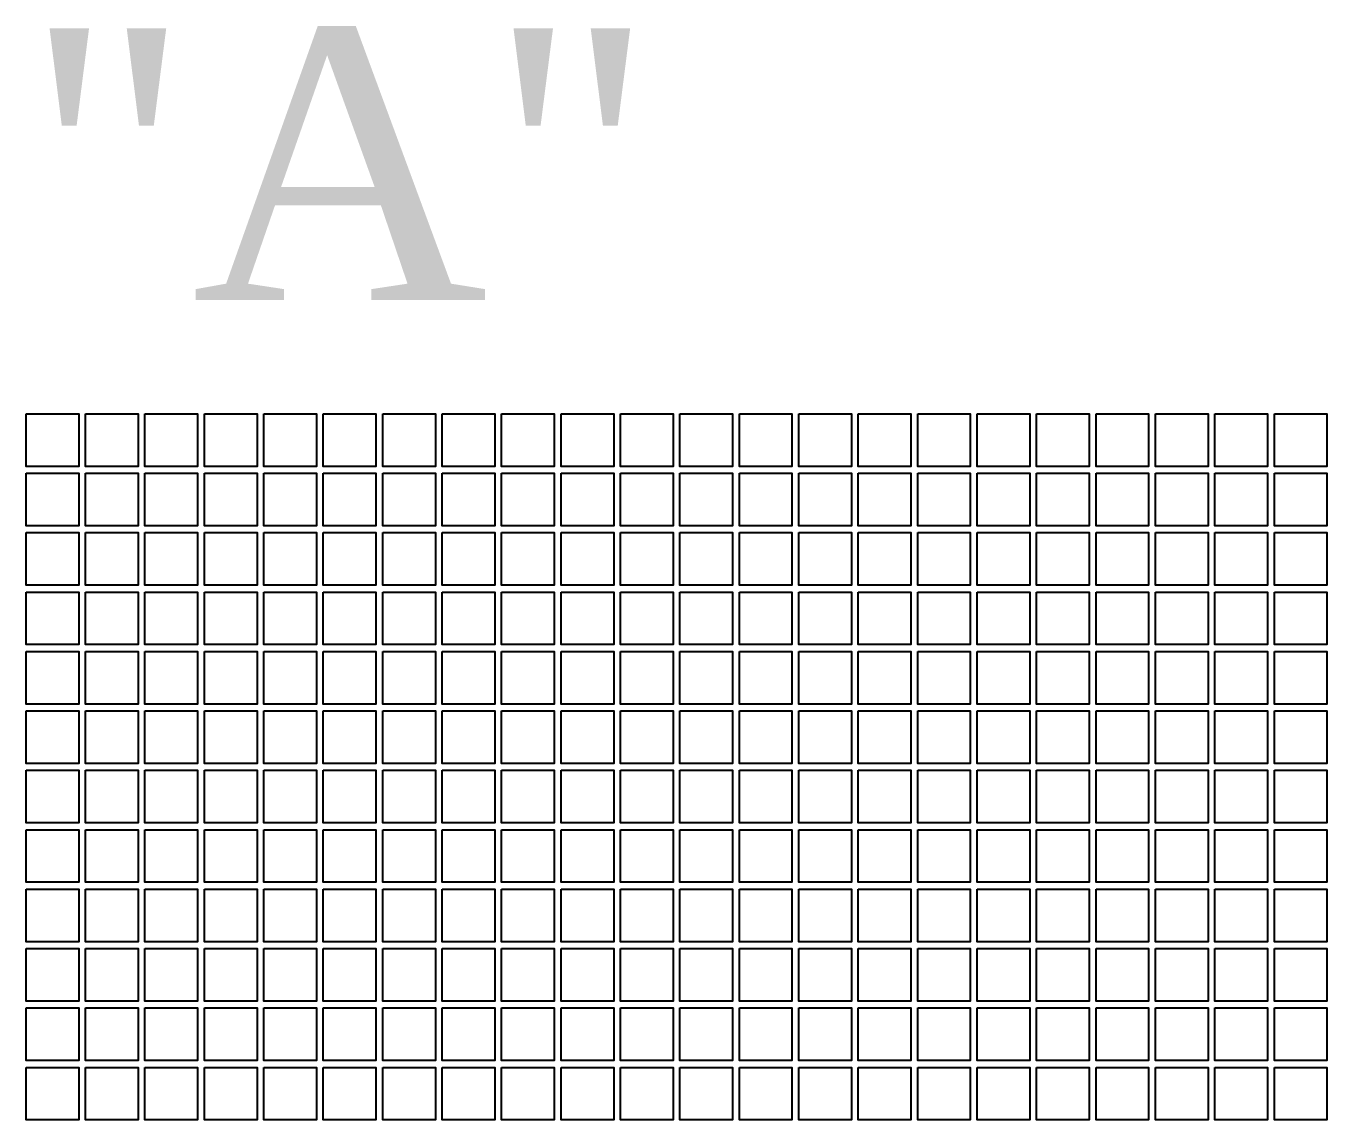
# Model space of a CAD drawing. Header units: millimetres. Extents: x -179 to 120, y 0 to 80.
# Drawn here: x 92.091 to 95.921, y 61.241 to 64.463 of the extents above; entities that cross this region are included whole.
import ezdxf

# ---------------------------------------------------------------- set-up
doc = ezdxf.new("R2010")
doc.units = ezdxf.units.MM
doc.header["$MEASUREMENT"] = 0
doc.layers.add('Index', color=7, linetype='Continuous')
doc.styles.get("Standard").update_dxf_attribs({"font": 'TIMES.TTF'})

msp = doc.modelspace()

# ---------------------------------------------------------------- linework, layer by layer
for points in [[(92.0909, 63.3213), (92.2459, 63.3213), (92.2459, 63.1663), (92.0909, 63.1663)], [(92.2659, 63.3213), (92.4209, 63.3213), (92.4209, 63.1663), (92.2659, 63.1663)], [(92.4409, 63.3213), (92.5959, 63.3213), (92.5959, 63.1663), (92.4409, 63.1663)], [(92.6159, 63.3213), (92.7709, 63.3213), (92.7709, 63.1663), (92.6159, 63.1663)], [(92.7909, 63.3213), (92.9459, 63.3213), (92.9459, 63.1663), (92.7909, 63.1663)], [(92.9659, 63.3213), (93.1209, 63.3213), (93.1209, 63.1663), (92.9659, 63.1663)], [(93.1409, 63.3213), (93.2959, 63.3213), (93.2959, 63.1663), (93.1409, 63.1663)], [(93.3159, 63.3213), (93.4709, 63.3213), (93.4709, 63.1663), (93.3159, 63.1663)], [(93.4909, 63.3213), (93.6459, 63.3213), (93.6459, 63.1663), (93.4909, 63.1663)], [(93.6659, 63.3213), (93.8209, 63.3213), (93.8209, 63.1663), (93.6659, 63.1663)], [(93.8409, 63.3213), (93.9959, 63.3213), (93.9959, 63.1663), (93.8409, 63.1663)], [(94.0159, 63.3213), (94.1709, 63.3213), (94.1709, 63.1663), (94.0159, 63.1663)], [(94.1909, 63.3213), (94.3459, 63.3213), (94.3459, 63.1663), (94.1909, 63.1663)], [(94.3659, 63.3213), (94.5209, 63.3213), (94.5209, 63.1663), (94.3659, 63.1663)], [(94.5409, 63.3213), (94.6959, 63.3213), (94.6959, 63.1663), (94.5409, 63.1663)], [(94.7159, 63.3213), (94.8709, 63.3213), (94.8709, 63.1663), (94.7159, 63.1663)], [(94.8909, 63.3213), (95.0459, 63.3213), (95.0459, 63.1663), (94.8909, 63.1663)], [(95.0659, 63.3213), (95.2209, 63.3213), (95.2209, 63.1663), (95.0659, 63.1663)], [(95.2409, 63.3213), (95.3959, 63.3213), (95.3959, 63.1663), (95.2409, 63.1663)], [(95.4159, 63.3213), (95.5709, 63.3213), (95.5709, 63.1663), (95.4159, 63.1663)], [(95.5909, 63.3213), (95.7459, 63.3213), (95.7459, 63.1663), (95.5909, 63.1663)], [(95.7659, 63.3213), (95.9209, 63.3213), (95.9209, 63.1663), (95.7659, 63.1663)], [(92.0909, 63.1463), (92.2459, 63.1463), (92.2459, 62.9913), (92.0909, 62.9913)], [(92.2659, 63.1463), (92.4209, 63.1463), (92.4209, 62.9913), (92.2659, 62.9913)], [(92.4409, 63.1463), (92.5959, 63.1463), (92.5959, 62.9913), (92.4409, 62.9913)], [(92.6159, 63.1463), (92.7709, 63.1463), (92.7709, 62.9913), (92.6159, 62.9913)], [(92.7909, 63.1463), (92.9459, 63.1463), (92.9459, 62.9913), (92.7909, 62.9913)], [(92.9659, 63.1463), (93.1209, 63.1463), (93.1209, 62.9913), (92.9659, 62.9913)], [(93.1409, 63.1463), (93.2959, 63.1463), (93.2959, 62.9913), (93.1409, 62.9913)], [(93.3159, 63.1463), (93.4709, 63.1463), (93.4709, 62.9913), (93.3159, 62.9913)], [(93.4909, 63.1463), (93.6459, 63.1463), (93.6459, 62.9913), (93.4909, 62.9913)], [(93.6659, 63.1463), (93.8209, 63.1463), (93.8209, 62.9913), (93.6659, 62.9913)], [(93.8409, 63.1463), (93.9959, 63.1463), (93.9959, 62.9913), (93.8409, 62.9913)], [(94.0159, 63.1463), (94.1709, 63.1463), (94.1709, 62.9913), (94.0159, 62.9913)], [(94.1909, 63.1463), (94.3459, 63.1463), (94.3459, 62.9913), (94.1909, 62.9913)], [(94.3659, 63.1463), (94.5209, 63.1463), (94.5209, 62.9913), (94.3659, 62.9913)], [(94.5409, 63.1463), (94.6959, 63.1463), (94.6959, 62.9913), (94.5409, 62.9913)], [(94.7159, 63.1463), (94.8709, 63.1463), (94.8709, 62.9913), (94.7159, 62.9913)], [(94.8909, 63.1463), (95.0459, 63.1463), (95.0459, 62.9913), (94.8909, 62.9913)], [(95.0659, 63.1463), (95.2209, 63.1463), (95.2209, 62.9913), (95.0659, 62.9913)], [(95.2409, 63.1463), (95.3959, 63.1463), (95.3959, 62.9913), (95.2409, 62.9913)], [(95.4159, 63.1463), (95.5709, 63.1463), (95.5709, 62.9913), (95.4159, 62.9913)], [(95.5909, 63.1463), (95.7459, 63.1463), (95.7459, 62.9913), (95.5909, 62.9913)], [(95.7659, 63.1463), (95.9209, 63.1463), (95.9209, 62.9913), (95.7659, 62.9913)], [(92.0909, 62.9713), (92.2459, 62.9713), (92.2459, 62.8163), (92.0909, 62.8163)], [(92.2659, 62.9713), (92.4209, 62.9713), (92.4209, 62.8163), (92.2659, 62.8163)], [(92.4409, 62.9713), (92.5959, 62.9713), (92.5959, 62.8163), (92.4409, 62.8163)], [(92.6159, 62.9713), (92.7709, 62.9713), (92.7709, 62.8163), (92.6159, 62.8163)], [(92.7909, 62.9713), (92.9459, 62.9713), (92.9459, 62.8163), (92.7909, 62.8163)], [(92.9659, 62.9713), (93.1209, 62.9713), (93.1209, 62.8163), (92.9659, 62.8163)], [(93.1409, 62.9713), (93.2959, 62.9713), (93.2959, 62.8163), (93.1409, 62.8163)], [(93.3159, 62.9713), (93.4709, 62.9713), (93.4709, 62.8163), (93.3159, 62.8163)], [(93.4909, 62.9713), (93.6459, 62.9713), (93.6459, 62.8163), (93.4909, 62.8163)], [(93.6659, 62.9713), (93.8209, 62.9713), (93.8209, 62.8163), (93.6659, 62.8163)], [(93.8409, 62.9713), (93.9959, 62.9713), (93.9959, 62.8163), (93.8409, 62.8163)], [(94.0159, 62.9713), (94.1709, 62.9713), (94.1709, 62.8163), (94.0159, 62.8163)], [(94.1909, 62.9713), (94.3459, 62.9713), (94.3459, 62.8163), (94.1909, 62.8163)], [(94.3659, 62.9713), (94.5209, 62.9713), (94.5209, 62.8163), (94.3659, 62.8163)], [(94.5409, 62.9713), (94.6959, 62.9713), (94.6959, 62.8163), (94.5409, 62.8163)], [(94.7159, 62.9713), (94.8709, 62.9713), (94.8709, 62.8163), (94.7159, 62.8163)], [(94.8909, 62.9713), (95.0459, 62.9713), (95.0459, 62.8163), (94.8909, 62.8163)], [(95.0659, 62.9713), (95.2209, 62.9713), (95.2209, 62.8163), (95.0659, 62.8163)], [(95.2409, 62.9713), (95.3959, 62.9713), (95.3959, 62.8163), (95.2409, 62.8163)], [(95.4159, 62.9713), (95.5709, 62.9713), (95.5709, 62.8163), (95.4159, 62.8163)], [(95.5909, 62.9713), (95.7459, 62.9713), (95.7459, 62.8163), (95.5909, 62.8163)], [(95.7659, 62.9713), (95.9209, 62.9713), (95.9209, 62.8163), (95.7659, 62.8163)], [(92.0909, 62.7963), (92.2459, 62.7963), (92.2459, 62.6413), (92.0909, 62.6413)], [(92.2659, 62.7963), (92.4209, 62.7963), (92.4209, 62.6413), (92.2659, 62.6413)], [(92.4409, 62.7963), (92.5959, 62.7963), (92.5959, 62.6413), (92.4409, 62.6413)], [(92.6159, 62.7963), (92.7709, 62.7963), (92.7709, 62.6413), (92.6159, 62.6413)], [(92.7909, 62.7963), (92.9459, 62.7963), (92.9459, 62.6413), (92.7909, 62.6413)], [(92.9659, 62.7963), (93.1209, 62.7963), (93.1209, 62.6413), (92.9659, 62.6413)], [(93.1409, 62.7963), (93.2959, 62.7963), (93.2959, 62.6413), (93.1409, 62.6413)], [(93.3159, 62.7963), (93.4709, 62.7963), (93.4709, 62.6413), (93.3159, 62.6413)], [(93.4909, 62.7963), (93.6459, 62.7963), (93.6459, 62.6413), (93.4909, 62.6413)], [(93.6659, 62.7963), (93.8209, 62.7963), (93.8209, 62.6413), (93.6659, 62.6413)], [(93.8409, 62.7963), (93.9959, 62.7963), (93.9959, 62.6413), (93.8409, 62.6413)], [(94.0159, 62.7963), (94.1709, 62.7963), (94.1709, 62.6413), (94.0159, 62.6413)], [(94.1909, 62.7963), (94.3459, 62.7963), (94.3459, 62.6413), (94.1909, 62.6413)], [(94.3659, 62.7963), (94.5209, 62.7963), (94.5209, 62.6413), (94.3659, 62.6413)], [(94.5409, 62.7963), (94.6959, 62.7963), (94.6959, 62.6413), (94.5409, 62.6413)], [(94.7159, 62.7963), (94.8709, 62.7963), (94.8709, 62.6413), (94.7159, 62.6413)], [(94.8909, 62.7963), (95.0459, 62.7963), (95.0459, 62.6413), (94.8909, 62.6413)], [(95.0659, 62.7963), (95.2209, 62.7963), (95.2209, 62.6413), (95.0659, 62.6413)], [(95.2409, 62.7963), (95.3959, 62.7963), (95.3959, 62.6413), (95.2409, 62.6413)], [(95.4159, 62.7963), (95.5709, 62.7963), (95.5709, 62.6413), (95.4159, 62.6413)], [(95.5909, 62.7963), (95.7459, 62.7963), (95.7459, 62.6413), (95.5909, 62.6413)], [(95.7659, 62.7963), (95.9209, 62.7963), (95.9209, 62.6413), (95.7659, 62.6413)], [(92.0909, 62.6213), (92.2459, 62.6213), (92.2459, 62.4663), (92.0909, 62.4663)], [(92.2659, 62.6213), (92.4209, 62.6213), (92.4209, 62.4663), (92.2659, 62.4663)], [(92.4409, 62.6213), (92.5959, 62.6213), (92.5959, 62.4663), (92.4409, 62.4663)], [(92.6159, 62.6213), (92.7709, 62.6213), (92.7709, 62.4663), (92.6159, 62.4663)], [(92.7909, 62.6213), (92.9459, 62.6213), (92.9459, 62.4663), (92.7909, 62.4663)], [(92.9659, 62.6213), (93.1209, 62.6213), (93.1209, 62.4663), (92.9659, 62.4663)], [(93.1409, 62.6213), (93.2959, 62.6213), (93.2959, 62.4663), (93.1409, 62.4663)], [(93.3159, 62.6213), (93.4709, 62.6213), (93.4709, 62.4663), (93.3159, 62.4663)], [(93.4909, 62.6213), (93.6459, 62.6213), (93.6459, 62.4663), (93.4909, 62.4663)], [(93.6659, 62.6213), (93.8209, 62.6213), (93.8209, 62.4663), (93.6659, 62.4663)], [(93.8409, 62.6213), (93.9959, 62.6213), (93.9959, 62.4663), (93.8409, 62.4663)], [(94.0159, 62.6213), (94.1709, 62.6213), (94.1709, 62.4663), (94.0159, 62.4663)], [(94.1909, 62.6213), (94.3459, 62.6213), (94.3459, 62.4663), (94.1909, 62.4663)], [(94.3659, 62.6213), (94.5209, 62.6213), (94.5209, 62.4663), (94.3659, 62.4663)], [(94.5409, 62.6213), (94.6959, 62.6213), (94.6959, 62.4663), (94.5409, 62.4663)], [(94.7159, 62.6213), (94.8709, 62.6213), (94.8709, 62.4663), (94.7159, 62.4663)], [(94.8909, 62.6213), (95.0459, 62.6213), (95.0459, 62.4663), (94.8909, 62.4663)], [(95.0659, 62.6213), (95.2209, 62.6213), (95.2209, 62.4663), (95.0659, 62.4663)], [(95.2409, 62.6213), (95.3959, 62.6213), (95.3959, 62.4663), (95.2409, 62.4663)], [(95.4159, 62.6213), (95.5709, 62.6213), (95.5709, 62.4663), (95.4159, 62.4663)], [(95.5909, 62.6213), (95.7459, 62.6213), (95.7459, 62.4663), (95.5909, 62.4663)], [(95.7659, 62.6213), (95.9209, 62.6213), (95.9209, 62.4663), (95.7659, 62.4663)], [(92.0909, 62.4463), (92.2459, 62.4463), (92.2459, 62.2913), (92.0909, 62.2913)], [(92.2659, 62.4463), (92.4209, 62.4463), (92.4209, 62.2913), (92.2659, 62.2913)], [(92.4409, 62.4463), (92.5959, 62.4463), (92.5959, 62.2913), (92.4409, 62.2913)], [(92.6159, 62.4463), (92.7709, 62.4463), (92.7709, 62.2913), (92.6159, 62.2913)], [(92.7909, 62.4463), (92.9459, 62.4463), (92.9459, 62.2913), (92.7909, 62.2913)], [(92.9659, 62.4463), (93.1209, 62.4463), (93.1209, 62.2913), (92.9659, 62.2913)], [(93.1409, 62.4463), (93.2959, 62.4463), (93.2959, 62.2913), (93.1409, 62.2913)], [(93.3159, 62.4463), (93.4709, 62.4463), (93.4709, 62.2913), (93.3159, 62.2913)], [(93.4909, 62.4463), (93.6459, 62.4463), (93.6459, 62.2913), (93.4909, 62.2913)], [(93.6659, 62.4463), (93.8209, 62.4463), (93.8209, 62.2913), (93.6659, 62.2913)], [(93.8409, 62.4463), (93.9959, 62.4463), (93.9959, 62.2913), (93.8409, 62.2913)], [(94.0159, 62.4463), (94.1709, 62.4463), (94.1709, 62.2913), (94.0159, 62.2913)], [(94.1909, 62.4463), (94.3459, 62.4463), (94.3459, 62.2913), (94.1909, 62.2913)], [(94.3659, 62.4463), (94.5209, 62.4463), (94.5209, 62.2913), (94.3659, 62.2913)], [(94.5409, 62.4463), (94.6959, 62.4463), (94.6959, 62.2913), (94.5409, 62.2913)], [(94.7159, 62.4463), (94.8709, 62.4463), (94.8709, 62.2913), (94.7159, 62.2913)], [(94.8909, 62.4463), (95.0459, 62.4463), (95.0459, 62.2913), (94.8909, 62.2913)], [(95.0659, 62.4463), (95.2209, 62.4463), (95.2209, 62.2913), (95.0659, 62.2913)], [(95.2409, 62.4463), (95.3959, 62.4463), (95.3959, 62.2913), (95.2409, 62.2913)], [(95.4159, 62.4463), (95.5709, 62.4463), (95.5709, 62.2913), (95.4159, 62.2913)], [(95.5909, 62.4463), (95.7459, 62.4463), (95.7459, 62.2913), (95.5909, 62.2913)], [(95.7659, 62.4463), (95.9209, 62.4463), (95.9209, 62.2913), (95.7659, 62.2913)], [(92.0909, 62.2713), (92.2459, 62.2713), (92.2459, 62.1163), (92.0909, 62.1163)], [(92.2659, 62.2713), (92.4209, 62.2713), (92.4209, 62.1163), (92.2659, 62.1163)], [(92.4409, 62.2713), (92.5959, 62.2713), (92.5959, 62.1163), (92.4409, 62.1163)], [(92.6159, 62.2713), (92.7709, 62.2713), (92.7709, 62.1163), (92.6159, 62.1163)], [(92.7909, 62.2713), (92.9459, 62.2713), (92.9459, 62.1163), (92.7909, 62.1163)], [(92.9659, 62.2713), (93.1209, 62.2713), (93.1209, 62.1163), (92.9659, 62.1163)], [(93.1409, 62.2713), (93.2959, 62.2713), (93.2959, 62.1163), (93.1409, 62.1163)], [(93.3159, 62.2713), (93.4709, 62.2713), (93.4709, 62.1163), (93.3159, 62.1163)], [(93.4909, 62.2713), (93.6459, 62.2713), (93.6459, 62.1163), (93.4909, 62.1163)], [(93.6659, 62.2713), (93.8209, 62.2713), (93.8209, 62.1163), (93.6659, 62.1163)], [(93.8409, 62.2713), (93.9959, 62.2713), (93.9959, 62.1163), (93.8409, 62.1163)], [(94.0159, 62.2713), (94.1709, 62.2713), (94.1709, 62.1163), (94.0159, 62.1163)], [(94.1909, 62.2713), (94.3459, 62.2713), (94.3459, 62.1163), (94.1909, 62.1163)], [(94.3659, 62.2713), (94.5209, 62.2713), (94.5209, 62.1163), (94.3659, 62.1163)], [(94.5409, 62.2713), (94.6959, 62.2713), (94.6959, 62.1163), (94.5409, 62.1163)], [(94.7159, 62.2713), (94.8709, 62.2713), (94.8709, 62.1163), (94.7159, 62.1163)], [(94.8909, 62.2713), (95.0459, 62.2713), (95.0459, 62.1163), (94.8909, 62.1163)], [(95.0659, 62.2713), (95.2209, 62.2713), (95.2209, 62.1163), (95.0659, 62.1163)], [(95.2409, 62.2713), (95.3959, 62.2713), (95.3959, 62.1163), (95.2409, 62.1163)], [(95.4159, 62.2713), (95.5709, 62.2713), (95.5709, 62.1163), (95.4159, 62.1163)], [(95.5909, 62.2713), (95.7459, 62.2713), (95.7459, 62.1163), (95.5909, 62.1163)], [(95.7659, 62.2713), (95.9209, 62.2713), (95.9209, 62.1163), (95.7659, 62.1163)], [(92.0909, 62.0963), (92.2459, 62.0963), (92.2459, 61.9413), (92.0909, 61.9413)], [(92.2659, 62.0963), (92.4209, 62.0963), (92.4209, 61.9413), (92.2659, 61.9413)], [(92.4409, 62.0963), (92.5959, 62.0963), (92.5959, 61.9413), (92.4409, 61.9413)], [(92.6159, 62.0963), (92.7709, 62.0963), (92.7709, 61.9413), (92.6159, 61.9413)], [(92.7909, 62.0963), (92.9459, 62.0963), (92.9459, 61.9413), (92.7909, 61.9413)], [(92.9659, 62.0963), (93.1209, 62.0963), (93.1209, 61.9413), (92.9659, 61.9413)], [(93.1409, 62.0963), (93.2959, 62.0963), (93.2959, 61.9413), (93.1409, 61.9413)], [(93.3159, 62.0963), (93.4709, 62.0963), (93.4709, 61.9413), (93.3159, 61.9413)], [(93.4909, 62.0963), (93.6459, 62.0963), (93.6459, 61.9413), (93.4909, 61.9413)], [(93.6659, 62.0963), (93.8209, 62.0963), (93.8209, 61.9413), (93.6659, 61.9413)], [(93.8409, 62.0963), (93.9959, 62.0963), (93.9959, 61.9413), (93.8409, 61.9413)], [(94.0159, 62.0963), (94.1709, 62.0963), (94.1709, 61.9413), (94.0159, 61.9413)], [(94.1909, 62.0963), (94.3459, 62.0963), (94.3459, 61.9413), (94.1909, 61.9413)], [(94.3659, 62.0963), (94.5209, 62.0963), (94.5209, 61.9413), (94.3659, 61.9413)], [(94.5409, 62.0963), (94.6959, 62.0963), (94.6959, 61.9413), (94.5409, 61.9413)], [(94.7159, 62.0963), (94.8709, 62.0963), (94.8709, 61.9413), (94.7159, 61.9413)], [(94.8909, 62.0963), (95.0459, 62.0963), (95.0459, 61.9413), (94.8909, 61.9413)], [(95.0659, 62.0963), (95.2209, 62.0963), (95.2209, 61.9413), (95.0659, 61.9413)], [(95.2409, 62.0963), (95.3959, 62.0963), (95.3959, 61.9413), (95.2409, 61.9413)], [(95.4159, 62.0963), (95.5709, 62.0963), (95.5709, 61.9413), (95.4159, 61.9413)], [(95.5909, 62.0963), (95.7459, 62.0963), (95.7459, 61.9413), (95.5909, 61.9413)], [(95.7659, 62.0963), (95.9209, 62.0963), (95.9209, 61.9413), (95.7659, 61.9413)], [(92.0909, 61.9213), (92.2459, 61.9213), (92.2459, 61.7663), (92.0909, 61.7663)], [(92.2659, 61.9213), (92.4209, 61.9213), (92.4209, 61.7663), (92.2659, 61.7663)], [(92.4409, 61.9213), (92.5959, 61.9213), (92.5959, 61.7663), (92.4409, 61.7663)], [(92.6159, 61.9213), (92.7709, 61.9213), (92.7709, 61.7663), (92.6159, 61.7663)], [(92.7909, 61.9213), (92.9459, 61.9213), (92.9459, 61.7663), (92.7909, 61.7663)], [(92.9659, 61.9213), (93.1209, 61.9213), (93.1209, 61.7663), (92.9659, 61.7663)], [(93.1409, 61.9213), (93.2959, 61.9213), (93.2959, 61.7663), (93.1409, 61.7663)], [(93.3159, 61.9213), (93.4709, 61.9213), (93.4709, 61.7663), (93.3159, 61.7663)], [(93.4909, 61.9213), (93.6459, 61.9213), (93.6459, 61.7663), (93.4909, 61.7663)], [(93.6659, 61.9213), (93.8209, 61.9213), (93.8209, 61.7663), (93.6659, 61.7663)], [(93.8409, 61.9213), (93.9959, 61.9213), (93.9959, 61.7663), (93.8409, 61.7663)], [(94.0159, 61.9213), (94.1709, 61.9213), (94.1709, 61.7663), (94.0159, 61.7663)], [(94.1909, 61.9213), (94.3459, 61.9213), (94.3459, 61.7663), (94.1909, 61.7663)], [(94.3659, 61.9213), (94.5209, 61.9213), (94.5209, 61.7663), (94.3659, 61.7663)], [(94.5409, 61.9213), (94.6959, 61.9213), (94.6959, 61.7663), (94.5409, 61.7663)], [(94.7159, 61.9213), (94.8709, 61.9213), (94.8709, 61.7663), (94.7159, 61.7663)], [(94.8909, 61.9213), (95.0459, 61.9213), (95.0459, 61.7663), (94.8909, 61.7663)], [(95.0659, 61.9213), (95.2209, 61.9213), (95.2209, 61.7663), (95.0659, 61.7663)], [(95.2409, 61.9213), (95.3959, 61.9213), (95.3959, 61.7663), (95.2409, 61.7663)], [(95.4159, 61.9213), (95.5709, 61.9213), (95.5709, 61.7663), (95.4159, 61.7663)], [(95.5909, 61.9213), (95.7459, 61.9213), (95.7459, 61.7663), (95.5909, 61.7663)], [(95.7659, 61.9213), (95.9209, 61.9213), (95.9209, 61.7663), (95.7659, 61.7663)], [(92.0909, 61.7463), (92.2459, 61.7463), (92.2459, 61.5913), (92.0909, 61.5913)], [(92.2659, 61.7463), (92.4209, 61.7463), (92.4209, 61.5913), (92.2659, 61.5913)], [(92.4409, 61.7463), (92.5959, 61.7463), (92.5959, 61.5913), (92.4409, 61.5913)], [(92.6159, 61.7463), (92.7709, 61.7463), (92.7709, 61.5913), (92.6159, 61.5913)], [(92.7909, 61.7463), (92.9459, 61.7463), (92.9459, 61.5913), (92.7909, 61.5913)], [(92.9659, 61.7463), (93.1209, 61.7463), (93.1209, 61.5913), (92.9659, 61.5913)], [(93.1409, 61.7463), (93.2959, 61.7463), (93.2959, 61.5913), (93.1409, 61.5913)], [(93.3159, 61.7463), (93.4709, 61.7463), (93.4709, 61.5913), (93.3159, 61.5913)], [(93.4909, 61.7463), (93.6459, 61.7463), (93.6459, 61.5913), (93.4909, 61.5913)], [(93.6659, 61.7463), (93.8209, 61.7463), (93.8209, 61.5913), (93.6659, 61.5913)], [(93.8409, 61.7463), (93.9959, 61.7463), (93.9959, 61.5913), (93.8409, 61.5913)], [(94.0159, 61.7463), (94.1709, 61.7463), (94.1709, 61.5913), (94.0159, 61.5913)], [(94.1909, 61.7463), (94.3459, 61.7463), (94.3459, 61.5913), (94.1909, 61.5913)], [(94.3659, 61.7463), (94.5209, 61.7463), (94.5209, 61.5913), (94.3659, 61.5913)], [(94.5409, 61.7463), (94.6959, 61.7463), (94.6959, 61.5913), (94.5409, 61.5913)], [(94.7159, 61.7463), (94.8709, 61.7463), (94.8709, 61.5913), (94.7159, 61.5913)], [(94.8909, 61.7463), (95.0459, 61.7463), (95.0459, 61.5913), (94.8909, 61.5913)], [(95.0659, 61.7463), (95.2209, 61.7463), (95.2209, 61.5913), (95.0659, 61.5913)], [(95.2409, 61.7463), (95.3959, 61.7463), (95.3959, 61.5913), (95.2409, 61.5913)], [(95.4159, 61.7463), (95.5709, 61.7463), (95.5709, 61.5913), (95.4159, 61.5913)], [(95.5909, 61.7463), (95.7459, 61.7463), (95.7459, 61.5913), (95.5909, 61.5913)], [(95.7659, 61.7463), (95.9209, 61.7463), (95.9209, 61.5913), (95.7659, 61.5913)], [(92.0909, 61.5713), (92.2459, 61.5713), (92.2459, 61.4163), (92.0909, 61.4163)], [(92.2659, 61.5713), (92.4209, 61.5713), (92.4209, 61.4163), (92.2659, 61.4163)], [(92.4409, 61.5713), (92.5959, 61.5713), (92.5959, 61.4163), (92.4409, 61.4163)], [(92.6159, 61.5713), (92.7709, 61.5713), (92.7709, 61.4163), (92.6159, 61.4163)], [(92.7909, 61.5713), (92.9459, 61.5713), (92.9459, 61.4163), (92.7909, 61.4163)], [(92.9659, 61.5713), (93.1209, 61.5713), (93.1209, 61.4163), (92.9659, 61.4163)], [(93.1409, 61.5713), (93.2959, 61.5713), (93.2959, 61.4163), (93.1409, 61.4163)], [(93.3159, 61.5713), (93.4709, 61.5713), (93.4709, 61.4163), (93.3159, 61.4163)], [(93.4909, 61.5713), (93.6459, 61.5713), (93.6459, 61.4163), (93.4909, 61.4163)], [(93.6659, 61.5713), (93.8209, 61.5713), (93.8209, 61.4163), (93.6659, 61.4163)], [(93.8409, 61.5713), (93.9959, 61.5713), (93.9959, 61.4163), (93.8409, 61.4163)], [(94.0159, 61.5713), (94.1709, 61.5713), (94.1709, 61.4163), (94.0159, 61.4163)], [(94.1909, 61.5713), (94.3459, 61.5713), (94.3459, 61.4163), (94.1909, 61.4163)], [(94.3659, 61.5713), (94.5209, 61.5713), (94.5209, 61.4163), (94.3659, 61.4163)], [(94.5409, 61.5713), (94.6959, 61.5713), (94.6959, 61.4163), (94.5409, 61.4163)], [(94.7159, 61.5713), (94.8709, 61.5713), (94.8709, 61.4163), (94.7159, 61.4163)], [(94.8909, 61.5713), (95.0459, 61.5713), (95.0459, 61.4163), (94.8909, 61.4163)], [(95.0659, 61.5713), (95.2209, 61.5713), (95.2209, 61.4163), (95.0659, 61.4163)], [(95.2409, 61.5713), (95.3959, 61.5713), (95.3959, 61.4163), (95.2409, 61.4163)], [(95.4159, 61.5713), (95.5709, 61.5713), (95.5709, 61.4163), (95.4159, 61.4163)], [(95.5909, 61.5713), (95.7459, 61.5713), (95.7459, 61.4163), (95.5909, 61.4163)], [(95.7659, 61.5713), (95.9209, 61.5713), (95.9209, 61.4163), (95.7659, 61.4163)], [(92.0909, 61.3963), (92.2459, 61.3963), (92.2459, 61.2413), (92.0909, 61.2413)], [(92.2659, 61.3963), (92.4209, 61.3963), (92.4209, 61.2413), (92.2659, 61.2413)], [(92.4409, 61.3963), (92.5959, 61.3963), (92.5959, 61.2413), (92.4409, 61.2413)], [(92.6159, 61.3963), (92.7709, 61.3963), (92.7709, 61.2413), (92.6159, 61.2413)], [(92.7909, 61.3963), (92.9459, 61.3963), (92.9459, 61.2413), (92.7909, 61.2413)], [(92.9659, 61.3963), (93.1209, 61.3963), (93.1209, 61.2413), (92.9659, 61.2413)], [(93.1409, 61.3963), (93.2959, 61.3963), (93.2959, 61.2413), (93.1409, 61.2413)], [(93.3159, 61.3963), (93.4709, 61.3963), (93.4709, 61.2413), (93.3159, 61.2413)], [(93.4909, 61.3963), (93.6459, 61.3963), (93.6459, 61.2413), (93.4909, 61.2413)], [(93.6659, 61.3963), (93.8209, 61.3963), (93.8209, 61.2413), (93.6659, 61.2413)], [(93.8409, 61.3963), (93.9959, 61.3963), (93.9959, 61.2413), (93.8409, 61.2413)], [(94.0159, 61.3963), (94.1709, 61.3963), (94.1709, 61.2413), (94.0159, 61.2413)], [(94.1909, 61.3963), (94.3459, 61.3963), (94.3459, 61.2413), (94.1909, 61.2413)], [(94.3659, 61.3963), (94.5209, 61.3963), (94.5209, 61.2413), (94.3659, 61.2413)], [(94.5409, 61.3963), (94.6959, 61.3963), (94.6959, 61.2413), (94.5409, 61.2413)], [(94.7159, 61.3963), (94.8709, 61.3963), (94.8709, 61.2413), (94.7159, 61.2413)], [(94.8909, 61.3963), (95.0459, 61.3963), (95.0459, 61.2413), (94.8909, 61.2413)], [(95.0659, 61.3963), (95.2209, 61.3963), (95.2209, 61.2413), (95.0659, 61.2413)], [(95.2409, 61.3963), (95.3959, 61.3963), (95.3959, 61.2413), (95.2409, 61.2413)], [(95.4159, 61.3963), (95.5709, 61.3963), (95.5709, 61.2413), (95.4159, 61.2413)], [(95.5909, 61.3963), (95.7459, 61.3963), (95.7459, 61.2413), (95.5909, 61.2413)], [(95.7659, 61.3963), (95.9209, 61.3963), (95.9209, 61.2413), (95.7659, 61.2413)]]:
    msp.add_lwpolyline(points, close=True)

# ---------------------------------------------------------------- texts
at = {"layer": 'Index', "insert": (92.0853, 64.0567), "char_height": 0.8, "attachment_point": 4}
msp.add_mtext('"A"', dxfattribs=at)

doc.saveas('drawing.dxf')
